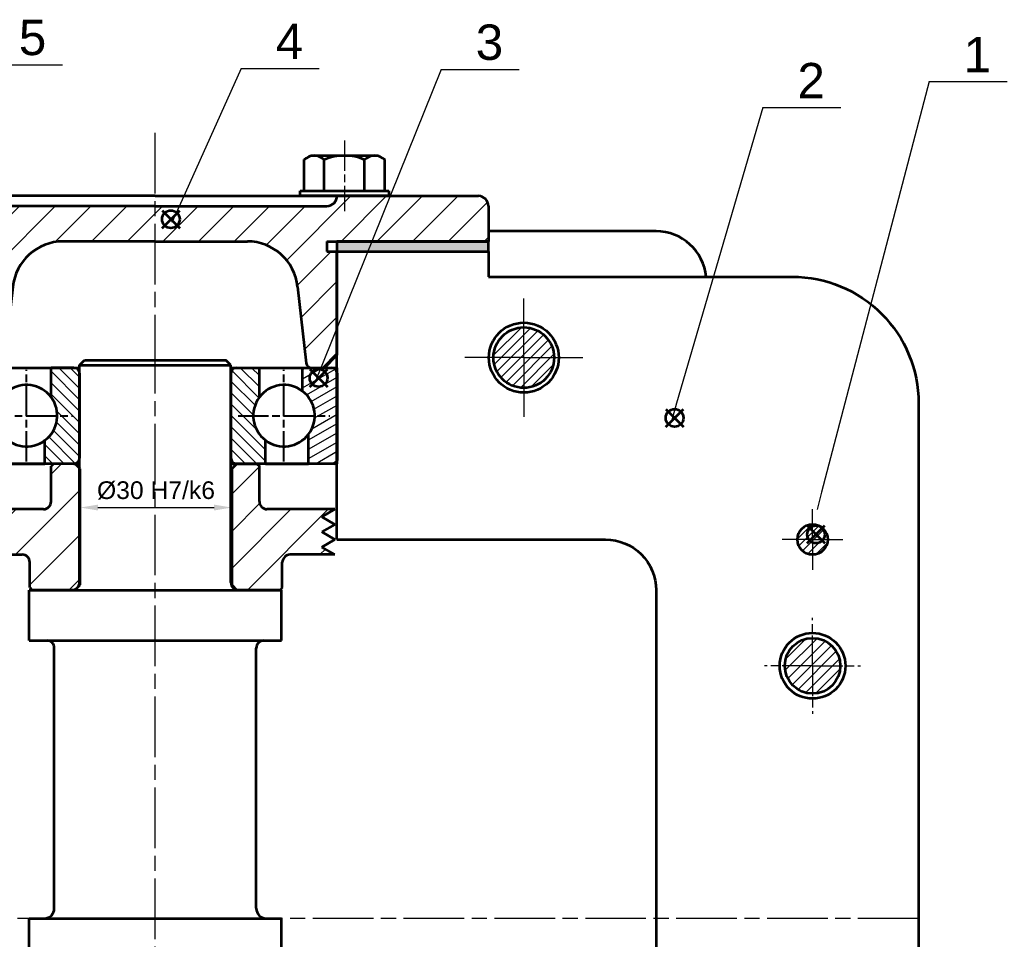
# Model space of a CAD drawing. Header units: millimetres. Extents: x 4028 to 8898, y 4975 to 5816.
# Drawn here: x 5844.1 to 6039.7, y 5161.6 to 5343.6 of the extents above; entities that cross this region are included whole.
import ezdxf

# ---------------------------------------------------------------- set-up
doc = ezdxf.new("R2010")
doc.units = ezdxf.units.MM
doc.linetypes.add('AM_ISO08W050', pattern=[18, 12, -1.5, 3, -1.5])
doc.linetypes.add('AM_ISO08W050x2', pattern=[9, 6, -0.75, 1.5, -0.75])
doc.layers.get('0').update_dxf_attribs({"lineweight": 35})
for name, color, linetype, lineweight in [('AM_0', 7, 'Continuous', 35), ('AM_0N', 7, 'Continuous', 35), ('AM_12', 7, 'Continuous', 35), ('AM_5', 3, 'Continuous', 13), ('AM_7', 4, 'AM_ISO08W050', 13), ('AM_7N', 4, 'AM_ISO08W050', 25), ('AM_8', 1, 'Continuous', 13), ('Dim', 2, 'Continuous', 9)]:
    doc.layers.add(name, color=color, linetype=linetype, lineweight=lineweight)
doc.styles.get("Standard").update_dxf_attribs({"font": 'arial.ttf'})
doc.dimstyles.new('AM_ISO$0', dxfattribs={"dimtxt": 3.5, "dimasz": 3.5, "dimexe": 1, "dimexo": 1.25, "dimgap": 1.5, "dimtad": 1, "dimtoh": 1, "dimdsep": 46, "dimtxsty": 'Standard', "dimcen": 0, "dimclrd": 256, "dimclre": 256, "dimclrt": 2, "dimadec": 0, "dimazin": 2, "dimtp": 0.1, "dimtm": 0.1, "dimtfac": 0.71, "dimtmove": 1, "dimatfit": 3, "dimfxl": 1, "dimlwd": -1, "dimlwe": -1, "dimarcsym": 2})

# ---------------------------------------------------------------- blocks, each defined once
blk = doc.blocks.new('ol1')
at = {"layer": 'AM_8'}
h = blk.add_hatch(dxfattribs=at)
h.set_pattern_fill('ANSI31', color=256, scale=0.5, angle=-15, style=0)
h.set_pattern_definition([(120, (0, 0), (-1.374815, -0.79375), [])])
h.paths.add_polyline_path([(-109.12, -60.91, -0.414214), (-108.02, -59.81), (-90.72, -59.81, -0.414214), (-90.12, -60.41), (-90.12, -65.44), (-95.97, -65.44, 0.414214), (-104.49, -66.66), (-109.12, -66.66)])
h.paths.add_polyline_path([(-109.12, -124.97), (-104.49, -124.97, 0.414214), (-95.97, -126.18), (-90.12, -126.18), (-90.12, -131.21, -0.414214), (-90.72, -131.81), (-108.02, -131.81, -0.414214), (-109.12, -130.71)])
h = blk.add_hatch(dxfattribs=at)
h.set_pattern_fill('ANSI31', color=256, scale=0.5, angle=90, style=0)
h.set_pattern_definition([(225, (0, 0), (1.122532, -1.122532), [])])
h.paths.add_polyline_path([(-109.12, -111.91, -0.414214), (-108.02, -110.81), (-91.22, -110.81, -0.414214), (-90.12, -111.91), (-90.12, -117.66), (-94.75, -117.66, 0.414214), (-103.28, -116.44), (-109.12, -116.44)])
h.paths.add_polyline_path([(-109.12, -75.18), (-103.28, -75.18, 0.414214), (-94.75, -73.97), (-90.12, -73.97), (-90.12, -79.71, -0.414214), (-91.22, -80.81), (-108.02, -80.81, -0.414214), (-109.12, -79.71)])
at = {"layer": 'AM_0N'}
for p, q in [((-108.02, -59.81), (-90.72, -59.81)), ((-90.12, -60.41), (-90.12, -65.44)), ((-109.12, -66.66), (-109.12, -60.91)), ((-90.12, -65.44), (-95.97, -65.44)), ((-90.12, -73.97), (-90.12, -65.44)), ((-109.12, -75.18), (-109.12, -66.66)), ((-104.49, -66.66), (-109.12, -66.66)), ((-90.12, -73.97), (-94.75, -73.97)), ((-90.12, -73.97), (-90.12, -79.71)), ((-109.12, -79.71), (-109.12, -75.18)), ((-103.28, -75.18), (-109.12, -75.18)), ((-109.12, -80.81), (-109.12, -79.71)), ((-90.12, -80.81), (-90.12, -79.71)), ((-108.02, -80.81), (-91.22, -80.81)), ((-109.12, -111.91), (-109.12, -110.81)), ((-108.02, -110.81), (-91.22, -110.81)), ((-90.12, -111.91), (-90.12, -110.81)), ((-109.12, -111.91), (-109.12, -116.44)), ((-90.12, -111.91), (-90.12, -117.66)), ((-109.12, -124.97), (-109.12, -116.44)), ((-103.28, -116.44), (-109.12, -116.44)), ((-90.12, -117.66), (-94.75, -117.66)), ((-90.12, -126.18), (-90.12, -117.66)), ((-109.12, -124.97), (-109.12, -130.71)), ((-109.12, -124.97), (-104.49, -124.97)), ((-90.12, -126.18), (-95.97, -126.18)), ((-90.12, -126.18), (-90.12, -131.21)), ((-90.72, -131.81), (-108.02, -131.81))]:
    blk.add_line(p, q, dxfattribs=at)
for centre, radius, start, end in [((-108.02, -60.91), 1.1, 90, 180), ((-90.72, -60.41), 0.6, 0, 90), ((-99.62, -70.31), 6.09, 53.1301, 143.1301), ((-99.62, -70.31), 6.09, 323.1301, 53.1301), ((-99.62, -70.31), 6.09, 143.1301, 233.1301), ((-99.62, -70.31), 6.09, 233.1301, 323.1301), ((-108.02, -79.71), 1.1, 180, 270), ((-91.22, -79.71), 1.1, 270, 0), ((-108.02, -111.91), 1.1, 90, 180), ((-91.22, -111.91), 1.1, 0, 90), ((-99.62, -121.31), 6.09, 36.8699, 126.8699), ((-99.62, -121.31), 6.09, 126.8699, 216.8699), ((-99.62, -121.31), 6.09, 306.8699, 36.8699), ((-99.62, -121.31), 6.09, 216.8699, 306.8699), ((-108.02, -130.71), 1.1, 180, 270), ((-90.72, -131.21), 0.6, 270, 0)]:
    blk.add_arc(centre, radius, start, end, dxfattribs=at)
at = {"layer": 'AM_7N', "linetype": 'AM_ISO08W050x2'}
for p, q in [((-99.62, -79.4), (-99.62, -61.22)), ((-90.53, -70.31), (-108.71, -70.31)), ((-99.62, -130.4), (-99.62, -112.22)), ((-90.53, -121.31), (-108.71, -121.31))]:
    blk.add_line(p, q, dxfattribs=at)
blk = doc.blocks.new('oltruc2')
at = {"layer": 'AM_8', "rotation": 90}
blk.add_blockref('ol1', (1393.24, 1951.49), dxfattribs=at)
blk = doc.blocks.new('napo1')
at = {"layer": 'AM_8'}
h = blk.add_hatch(dxfattribs=at)
h.set_pattern_fill('_U', color=256, scale=5, angle=45, style=0, pattern_type=0)
h.set_pattern_definition([(45, (0, 0), (-3.535534, 3.535534), [])])
edge = h.paths.add_edge_path()
edge.add_line((796.92, 2690.54), (794.92, 2690.54))
edge.add_line((794.92, 2690.54), (794.92, 2711.04))
edge.add_line((794.92, 2711.04), (797.42, 2713.54))
edge.add_line((797.42, 2713.54), (800.92, 2713.54))
edge.add_line((800.92, 2713.54), (802.72, 2697.55))
edge.add_arc((812.67, 2698.54), 10, 185.7106, 270)
edge.add_line((812.67, 2688.54), (849.17, 2688.54))
edge.add_arc((849.17, 2698.54), 10, 270, 354.2894)
edge.add_line((859.12, 2697.55), (860.92, 2713.54))
edge.add_line((860.92, 2713.54), (864.42, 2713.54))
edge.add_line((864.42, 2713.54), (866.92, 2711.04))
edge.add_line((866.92, 2711.04), (866.92, 2690.54))
edge.add_line((866.92, 2690.54), (864.92, 2690.54))
edge.add_line((864.92, 2690.54), (864.92, 2688.54))
edge.add_line((864.92, 2688.54), (896.92, 2688.54))
edge.add_line((896.92, 2688.54), (896.92, 2681.54))
edge.add_arc((894.92, 2681.54), 2, -90, 0, ccw=False)
edge.add_line((894.92, 2679.54), (866.92, 2679.54))
edge.add_arc((864.92, 2679.54), 2, 0, 90)
edge.add_line((864.92, 2681.54), (796.92, 2681.54))
edge.add_arc((796.92, 2679.54), 2, 90, 180)
edge.add_line((794.92, 2679.54), (766.92, 2679.54))
edge.add_arc((766.92, 2681.54), 2, 180, 270, ccw=False)
edge.add_line((764.92, 2681.54), (764.92, 2688.54))
edge.add_line((764.92, 2688.54), (796.92, 2688.54))
edge.add_line((796.92, 2688.54), (796.92, 2690.54))
for p, q in [((797.42, 2713.54), (794.92, 2711.04)), ((800.02, 2713.54), (797.42, 2713.54)), ((861.81, 2713.54), (864.42, 2713.54)), ((864.42, 2713.54), (866.92, 2711.04)), ((802.72, 2697.55), (801.02, 2712.65)), ((859.12, 2697.55), (860.82, 2712.65)), ((794.92, 2690.54), (794.92, 2711.04)), ((866.92, 2690.54), (866.92, 2711.04)), ((796.92, 2690.54), (794.92, 2690.54)), ((796.92, 2688.54), (796.92, 2690.54)), ((864.92, 2690.54), (866.92, 2690.54)), ((864.92, 2688.54), (864.92, 2690.54)), ((796.92, 2688.54), (764.92, 2688.54)), ((764.92, 2681.54), (764.92, 2688.54)), ((830.92, 2688.54), (812.67, 2688.54)), ((830.92, 2688.54), (849.17, 2688.54)), ((864.92, 2688.54), (896.92, 2688.54)), ((896.92, 2681.54), (896.92, 2688.54)), ((830.92, 2681.54), (796.92, 2681.54)), ((830.92, 2681.54), (864.92, 2681.54)), ((830.92, 2679.54), (766.92, 2679.54)), ((830.92, 2679.54), (766.92, 2679.54)), ((830.92, 2679.54), (894.92, 2679.54)), ((830.92, 2679.54), (894.92, 2679.54))]:
    blk.add_line(p, q)
for centre, radius, start, end in [((800.02, 2712.54), 1, 6.419, 90), ((861.81, 2712.54), 1, 90, 173.581), ((812.67, 2698.54), 10, 185.7106, 270), ((849.17, 2698.54), 10, 270, 354.2894), ((766.92, 2681.54), 2, 180, 270), ((796.92, 2679.54), 2, 90, 180), ((864.92, 2679.54), 2, 0, 90), ((894.92, 2681.54), 2, 270, 0)]:
    blk.add_arc(centre, radius, start, end)
blk = doc.blocks.new('truc1')
at = {"layer": 'AM_0'}
for p, q in [((2239.3, 2482.62), (2240.3, 2483.62)), ((2239.3, 2439.62), (2239.3, 2482.62)), ((2239.3, 2482.62), (2269.3, 2482.62)), ((2240.3, 2483.62), (2268.3, 2483.62)), ((2269.3, 2482.62), (2268.3, 2483.62)), ((2269.3, 2439.62), (2269.3, 2482.62)), ((2229.3, 2438.12), (2270.8, 2438.12)), ((2229.3, 2428.12), (2229.3, 2438.12)), ((2234.3, 2438.12), (2279.3, 2438.12)), ((2279.3, 2428.12), (2279.3, 2438.12)), ((2229.3, 2428.12), (2279.3, 2428.12)), ((2237.8, 2428.12), (2270.8, 2428.12)), ((2234.3, 2375.12), (2234.3, 2426.62)), ((2274.3, 2375.12), (2274.3, 2426.62)), ((2229.3, 2373.12), (2279.3, 2373.12)), ((2229.3, 2363.12), (2229.3, 2373.12)), ((2237.3, 2373.12), (2271.3, 2373.12)), ((2279.3, 2363.12), (2279.3, 2373.12))]:
    blk.add_line(p, q, dxfattribs=at)
for centre, radius, start, end in [((2237.8, 2439.62), 1.5, 270, 0), ((2270.8, 2439.62), 1.5, 180, 270), ((2232.8, 2426.62), 1.5, 0, 90), ((2275.8, 2426.62), 1.5, 90, 180), ((2232.3, 2375.12), 2, 270, 0), ((2276.3, 2375.12), 2, 180, 270)]:
    blk.add_arc(centre, radius, start, end, dxfattribs=at)
at = {"layer": 'AM_7'}
blk.add_line((2254.3, 2189.03), (2254.3, 2486.62), dxfattribs=at)
blk = doc.blocks.new('bac3')
at = {"layer": 'AM_8'}
h = blk.add_hatch(dxfattribs=at)
h.set_pattern_fill('_U', color=256, scale=6.24, angle=45, style=0, pattern_type=0)
h.set_pattern_definition([(45, (-770.0764, 115.7285), (-4.412346, 4.412346), [])])
edge = h.paths.add_edge_path()
edge.add_arc((1188.44, 2559.35), 1.5, 0, 90, ccw=False)
edge.add_line((1189.94, 2559.35), (1189.94, 2554.35))
edge.add_line((1189.94, 2554.35), (1190.43, 2553.85))
edge.add_line((1190.43, 2553.85), (1194.87, 2553.85))
edge.add_line((1194.87, 2553.85), (1198.41, 2553.86))
edge.add_arc((1198.29, 2555.35), 1.5, 274.6723, 360)
edge.add_line((1199.79, 2555.35), (1199.79, 2578))
edge.add_line((1199.79, 2578), (1198.94, 2578.85))
edge.add_line((1198.94, 2578.85), (1194.66, 2578.84))
edge.add_line((1194.66, 2578.84), (1194.16, 2578.34))
edge.add_line((1194.16, 2578.34), (1194.16, 2571.35))
edge.add_arc((1192.66, 2571.35), 1.5, -90, 0, ccw=False)
edge.add_line((1192.66, 2569.85), (1179.19, 2569.85))
edge.add_line((1179.19, 2569.85), (1181.79, 2568.35))
edge.add_line((1181.79, 2568.35), (1179.19, 2566.85))
edge.add_line((1179.19, 2566.85), (1181.79, 2565.35))
edge.add_line((1181.79, 2565.35), (1179.19, 2563.85))
edge.add_line((1179.19, 2563.85), (1181.79, 2562.35))
edge.add_line((1181.79, 2562.35), (1179.19, 2560.85))
edge.add_line((1179.19, 2560.85), (1188.05, 2560.85))
edge.add_line((1188.05, 2560.85), (1188.44, 2560.85))
h = blk.add_hatch(dxfattribs=at)
h.set_pattern_fill('_U', color=256, scale=5.2, angle=45, style=0, pattern_type=0)
h.set_pattern_definition([(45, (-770.0764, 115.7285), (-3.676955, 3.676955), [])])
edge = h.paths.add_edge_path()
edge.add_arc((1231.29, 2555.35), 1.5, 254.183, 270)
edge.add_line((1231.29, 2553.85), (1235.06, 2553.85))
edge.add_line((1235.06, 2553.85), (1239.53, 2553.85))
edge.add_line((1239.53, 2553.85), (1239.96, 2554.35))
edge.add_line((1239.96, 2554.35), (1239.96, 2559.35))
edge.add_arc((1241.52, 2559.29), 1.56, 90.8951, 177.8385, ccw=False)
edge.add_line((1241.5, 2560.85), (1250.39, 2560.85))
edge.add_line((1250.39, 2560.85), (1247.79, 2562.35))
edge.add_line((1247.79, 2562.35), (1250.39, 2563.85))
edge.add_line((1250.39, 2563.85), (1247.79, 2565.35))
edge.add_line((1247.79, 2565.35), (1250.39, 2566.85))
edge.add_line((1250.39, 2566.85), (1247.79, 2568.35))
edge.add_line((1247.79, 2568.35), (1250.39, 2569.85))
edge.add_line((1250.39, 2569.85), (1236.92, 2569.85))
edge.add_arc((1236.92, 2571.35), 1.5, 180, 270, ccw=False)
edge.add_line((1235.42, 2571.35), (1235.42, 2578.35))
edge.add_line((1235.42, 2578.35), (1234.92, 2578.85))
edge.add_line((1234.92, 2578.85), (1230.94, 2578.85))
edge.add_line((1230.94, 2578.85), (1229.94, 2577.85))
edge.add_line((1229.94, 2577.85), (1229.94, 2554.85))
edge.add_line((1229.94, 2554.85), (1230.88, 2553.91))
for p, q in [((1194.66, 2578.84), (1194.16, 2578.34)), ((1194.16, 2571.35), (1194.16, 2578.34)), ((1198.94, 2578.85), (1194.66, 2578.84)), ((1199.94, 2577.85), (1198.94, 2578.85)), ((1229.94, 2577.85), (1230.94, 2578.85)), ((1234.92, 2578.85), (1230.94, 2578.85)), ((1230.94, 2578.85), (1234.92, 2578.85)), ((1234.92, 2578.85), (1235.42, 2578.35)), ((1234.92, 2578.85), (1235.42, 2578.35)), ((1235.42, 2571.35), (1235.42, 2578.35)), ((1199.94, 2577.84), (1199.94, 2577.85)), ((1199.94, 2554.86), (1199.94, 2577.84)), ((1229.94, 2554.85), (1229.94, 2577.85)), ((1229.94, 2577.85), (1229.94, 2554.85)), ((1192.66, 2569.85), (1179.19, 2569.85)), ((1179.19, 2569.85), (1181.79, 2568.35)), ((1179.19, 2566.85), (1181.79, 2568.35)), ((1250.39, 2569.85), (1236.92, 2569.85)), ((1250.39, 2569.85), (1247.79, 2568.35)), ((1250.39, 2566.85), (1247.79, 2568.35)), ((1179.19, 2566.85), (1181.79, 2565.35)), ((1250.39, 2566.85), (1247.79, 2565.35)), ((1179.19, 2563.85), (1181.79, 2565.35)), ((1250.39, 2563.85), (1247.79, 2565.35)), ((1179.19, 2563.85), (1181.79, 2562.35)), ((1250.39, 2563.85), (1247.79, 2562.35)), ((1179.19, 2560.85), (1181.79, 2562.35)), ((1179.19, 2560.85), (1188.44, 2560.85)), ((1250.39, 2560.85), (1241.5, 2560.85)), ((1250.39, 2560.85), (1247.79, 2562.35)), ((1189.94, 2554.35), (1189.94, 2559.35)), ((1239.96, 2554.35), (1239.96, 2559.35)), ((1198.94, 2553.86), (1199.94, 2554.86)), ((1229.94, 2554.85), (1230.94, 2553.85)), ((1189.94, 2554.35), (1190.44, 2553.85)), ((1198.94, 2553.86), (1190.44, 2553.85)), ((1239.53, 2553.85), (1230.94, 2553.85)), ((1239.96, 2554.35), (1239.53, 2553.85))]:
    blk.add_line(p, q)
for centre, radius, start, end in [((1192.66, 2571.35), 1.5, 270, 0), ((1236.92, 2571.35), 1.5, 180, 270), ((1188.44, 2559.35), 1.5, 0, 90), ((1241.52, 2559.29), 1.56, 90.8951, 177.8385)]:
    blk.add_arc(centre, radius, start, end)
blk = doc.blocks.new('daubulong10')
for p, q in [((1543.84, 2565.53), (1542.43, 2564.71)), ((1542.43, 2558.53), (1542.43, 2564.71)), ((1543.84, 2565.53), (1557.02, 2565.53)), ((1543.84, 2565.53), (1557.02, 2565.53)), ((1546.43, 2558.53), (1546.43, 2564.67)), ((1554.43, 2558.53), (1554.43, 2564.67)), ((1557.02, 2565.53), (1558.43, 2564.71)), ((1558.43, 2558.53), (1558.43, 2564.71)), ((1558.43, 2559.34), (1558.43, 2564.71)), ((1541.63, 2558.53), (1559.23, 2558.53)), ((1541.63, 2557.53), (1541.63, 2558.53)), ((1542.43, 2558.53), (1558.43, 2558.53)), ((1559.23, 2558.53), (1559.23, 2557.53)), ((1559.23, 2557.53), (1541.63, 2557.53))]:
    blk.add_line(p, q)
for centre, radius, start, end in [((1544.43, 2562.76), 2.76, 43.5679, 136.4321), ((1550.43, 2555.77), 9.75, 65.7907, 114.2093), ((1556.43, 2562.76), 2.76, 43.5679, 136.4321)]:
    blk.add_arc(centre, radius, start, end)
at = {"layer": 'AM_7', "linetype": 'AM_ISO08W050x2'}
blk.add_line((1550.43, 2568.53), (1550.43, 2554.53), dxfattribs=at)
blk = doc.blocks.new('*S70')
at = {"layer": 'AM_12', "color": 4}
for p, q in [((2114, 2557.37), (2117.5, 2560.87)), ((2114, 2560.87), (2117.5, 2557.37))]:
    blk.add_line(p, q, dxfattribs=at)
blk.add_circle((2115.75, 2559.12), 1.75, dxfattribs=at)
blk = doc.blocks.new('*S71')
at = {"layer": 'AM_5'}
for q in [(2116.84, 2562.46), (2153.63, 2643.76)]:
    blk.add_line((2138.15, 2643.76), q, dxfattribs=at)
at = {"layer": 'AM_5', "linetype": 'Continuous'}
blk.add_line((2116.84, 2562.46), (2115.95, 2559.07), dxfattribs=at)
at = {"layer": 'AM_5', "color": 30, "insert": (2147.73, 2645.6), "char_height": 7, "attachment_point": 8}
blk.add_mtext('1', dxfattribs=at)
blk = doc.blocks.new('*S72')
at = {"layer": 'AM_12', "color": 4}
for p, q in [((2086, 2580.44), (2089.5, 2583.94)), ((2086, 2583.94), (2089.5, 2580.44))]:
    blk.add_line(p, q, dxfattribs=at)
blk.add_circle((2087.75, 2582.19), 1.75, dxfattribs=at)
blk = doc.blocks.new('*S73')
at = {"layer": 'AM_12', "color": 4}
for p, q in [((2015.47, 2588.34), (2018.97, 2591.84)), ((2015.47, 2591.84), (2018.97, 2588.34))]:
    blk.add_line(p, q, dxfattribs=at)
blk.add_circle((2017.22, 2590.09), 1.75, dxfattribs=at)
blk = doc.blocks.new('*S74')
at = {"layer": 'AM_12', "color": 4}
for p, q in [((1986.21, 2619.77), (1989.71, 2623.27)), ((1986.21, 2623.27), (1989.71, 2619.77))]:
    blk.add_line(p, q, dxfattribs=at)
blk.add_circle((1987.96, 2621.52), 1.75, dxfattribs=at)
blk = doc.blocks.new('*S108')
at = {"layer": 'AM_5'}
for q in [(2088.15, 2585.1), (2120.69, 2643.62)]:
    blk.add_line((2105.21, 2643.62), q, dxfattribs=at)
at = {"layer": 'AM_5', "linetype": 'Continuous'}
blk.add_line((2088.15, 2585.1), (2087.17, 2581.74), dxfattribs=at)
at = {"layer": 'AM_5', "color": 30, "insert": (2114.79, 2645.45), "char_height": 7, "attachment_point": 8}
blk.add_mtext('2', dxfattribs=at)
blk = doc.blocks.new('*S109')
at = {"layer": 'AM_5'}
for q in [(2018.12, 2593.22), (2056.97, 2651.12)]:
    blk.add_line((2041.49, 2651.12), q, dxfattribs=at)
at = {"layer": 'AM_5', "linetype": 'Continuous'}
blk.add_line((2018.12, 2593.22), (2016.81, 2589.98), dxfattribs=at)
at = {"layer": 'AM_5', "color": 30, "insert": (2051.07, 2652.96), "char_height": 7, "attachment_point": 8}
blk.add_mtext('3', dxfattribs=at)
blk = doc.blocks.new('*S110')
at = {"layer": 'AM_5'}
for q in [(1989.58, 2624.03), (2017.36, 2651.38)]:
    blk.add_line((2001.88, 2651.38), q, dxfattribs=at)
at = {"layer": 'AM_5', "linetype": 'Continuous'}
blk.add_line((1989.58, 2624.03), (1988.14, 2620.84), dxfattribs=at)
at = {"layer": 'AM_5', "color": 30, "insert": (2011.45, 2653.21), "char_height": 7, "attachment_point": 8}
blk.add_mtext('4', dxfattribs=at)
blk = doc.blocks.new('*S111')
at = {"layer": 'AM_5'}
for q in [(1941.07, 2633.03), (1964.23, 2652.01)]:
    blk.add_line((1948.75, 2652.01), q, dxfattribs=at)
at = {"layer": 'AM_5', "linetype": 'Continuous'}
blk.add_line((1941.07, 2633.03), (1939.76, 2629.79), dxfattribs=at)
at = {"layer": 'AM_5', "color": 30, "insert": (1958.33, 2653.85), "char_height": 7, "attachment_point": 8}
blk.add_mtext('5', dxfattribs=at)
blk = doc.blocks.new('*D165')
at = {"layer": 'Defpoints', "color": 0, "transparency": 16777216}
for p in [(5886.1, 5247), (5856.1, 5243.18), (5886.1, 5243.18)]:
    blk.add_point(p, dxfattribs=at)
at = {"layer": 'Dim', "linetype": 'ByBlock', "transparency": 16777216}
for p, q in [((5856.1, 5244.43), (5856.1, 5248)), ((5859.6, 5247), (5882.6, 5247)), ((5886.1, 5244.43), (5886.1, 5248))]:
    blk.add_line(p, q, dxfattribs=at)
at = {"layer": 'Dim', "transparency": 16777216}
for points in [[(5859.6, 5247.58), (5859.6, 5246.42), (5856.1, 5247)], [(5882.6, 5247.58), (5882.6, 5246.42), (5886.1, 5247)]]:
    blk.add_solid(points, dxfattribs=at)
at = {"layer": 'Dim', "color": 2, "transparency": 16777216, "insert": (5871.1, 5250.38), "char_height": 3.5, "attachment_point": 5}
blk.add_mtext('%%c30{}{\\C2; H7/k6}', dxfattribs=at)

msp = doc.modelspace()

# ---------------------------------------------------------------- hatches: boundary and pattern name
h = msp.add_hatch(color=1)
h.paths.add_polyline_path([(5790.954, 5299.681), (5760.954, 5299.681), (5760.954, 5297.681), (5790.954, 5297.681)])
h.paths.add_polyline_path([(5834.954, 5299.681), (5804.954, 5299.681), (5804.954, 5297.681), (5834.954, 5297.681)])
h.paths.add_polyline_path([(5936.954, 5299.681), (5906.954, 5299.681), (5906.954, 5297.681), (5936.954, 5297.681)])
at = {"layer": 'AM_8'}
h = msp.add_hatch(dxfattribs=at)
h.set_pattern_fill('_U', color=256, scale=1.384615, angle=45, style=0, pattern_type=0)
h.set_pattern_definition([(45, (3906.8463, 2983.6448), (-0.9790709, 0.9790709), [])])
edge = h.paths.add_edge_path()
edge.add_arc((5943.954, 5276.681), 6, 11.45916, 315.7134)
edge.add_arc((5943.954, 5276.681), 6, 315.7134, 371.45916)
h = msp.add_hatch(dxfattribs=at)
h.set_pattern_fill('_U', color=256, scale=1.2, angle=45, style=0, pattern_type=0)
h.set_pattern_definition([(45, (3896.0873, 2792.5584), (-0.84852814, 0.84852814), [])])
edge = h.paths.add_edge_path()
edge.add_arc((6001.154, 5240.681), 3, 191.45916, 417.00716)
edge.add_arc((6001.154, 5240.681), 3, 57.00716, 191.45916)
h = msp.add_hatch(dxfattribs=at)
h.set_pattern_fill('_U', color=256, scale=1.5, angle=45, style=0, pattern_type=0)
h.set_pattern_definition([(45, (3881.0873, 2792.5584), (-1.0606602, 1.0606602), [])])
edge = h.paths.add_edge_path()
edge.add_arc((6001.154, 5215.681), 5.5, 191.45916, 501.1842)
edge.add_arc((6001.154, 5215.681), 5.5, 501.1842, 551.45916)

# ---------------------------------------------------------------- linework, layer by layer
for p, q in [((5970.154, 5301.681), (5936.954, 5301.681)), ((5906.954, 5240.681), (5906.954, 5297.681)), ((5906.954, 5297.681), (5936.954, 5297.681)), ((5936.954, 5297.681), (5936.954, 5292.681))]:
    msp.add_line(p, q)
msp.add_lwpolyline([(5906.954, 5297.681), (5936.954, 5297.681), (5936.954, 5299.681), (5906.954, 5299.681)], close=True)
for points in [[(5936.954, 5292.681), (5997.154, 5292.681, -0.4142136), (6022.154, 5267.681), (6022.154, 5063.681, -0.4142136), (5997.154, 5038.681), (5936.954, 5038.681)], [(5906.954, 5240.681), (5960.154, 5240.681, -0.4142136), (5970.154, 5230.681), (5970.154, 5100.681, -0.4142136), (5960.154, 5090.681), (5906.954, 5090.681)]]:
    msp.add_lwpolyline(points, format="xyb")
for points in [[(5855.954, 5255.681), (5834.954, 5255.681), (5834.954, 5274.681), (5855.954, 5274.681)], [(5885.954, 5274.681), (5906.954, 5274.681), (5906.954, 5255.681), (5885.954, 5255.681)]]:
    msp.add_lwpolyline(points)
for centre, radius in [((5943.954, 5276.681), 6.923), ((5943.954, 5276.681), 6), ((6001.154, 5240.681), 3), ((6001.154, 5215.681), 6.5), ((6001.154, 5215.681), 5.5)]:
    msp.add_circle(centre, radius)
msp.add_arc((5970.154, 5291.681), 10, 5.73917, 90)
at = {"layer": 'AM_7'}
for p, q in [((5870.954, 5273.181), (5870.954, 5321.499)), ((5943.954, 5276.681), (5943.954, 5288.379)), ((5943.954, 5276.681), (5932.257, 5276.681)), ((5943.954, 5276.681), (5955.651, 5276.681)), ((5943.954, 5276.681), (5943.954, 5264.984)), ((6022.154, 5165.681), (5337.954, 5165.681))]:
    msp.add_line(p, q, dxfattribs=at)
at = {"layer": 'AM_7', "linetype": 'AM_ISO08W050x2'}
for p, q in [((6001.154, 5240.681), (6001.154, 5246.681)), ((6001.154, 5240.681), (5995.154, 5240.681)), ((6001.154, 5240.681), (6007.154, 5240.681)), ((6001.154, 5240.681), (6001.154, 5234.681)), ((6001.154, 5215.681), (6001.154, 5225.181)), ((6001.154, 5215.681), (5991.654, 5215.681)), ((6001.154, 5215.681), (6001.154, 5206.181)), ((6001.154, 5215.681), (6010.654, 5215.681))]:
    msp.add_line(p, q, dxfattribs=at)

# ---------------------------------------------------------------- block references
for name, p in [('daubulong10', (4357.998, 2751.156)), ('truc1', (3616.659, 2792.558)), ('bac3', (4656.164, 2676.83))]:
    msp.add_blockref(name, p)
at = {"rotation": 180.0000000000004}
msp.add_blockref('napo1', (6701.872, 7988.222), dxfattribs=at)
at = {"layer": 'AM_0', "rotation": 180.0000000000004}
msp.add_blockref('oltruc2', (7360.007, 7117.054), dxfattribs=at)
at = {"layer": 'AM_12'}
for name in ['*S74', '*S73', '*S72', '*S70']:
    msp.add_blockref(name, (3886.087, 2682.558), dxfattribs=at)
at = {"layer": 'AM_5'}
for name, p in [('*S111', (3888.324, 2682.61)), ('*S110', (3886.087, 2682.558)), ('*S109', (3886.087, 2682.558)), ('*S71', (3886.087, 2687.558)), ('*S108', (3886.087, 2682.558))]:
    msp.add_blockref(name, p, dxfattribs=at)

# ---------------------------------------------------------------- dimensions: what is measured, and where the dimension line sits
at = {"layer": 'Dim'}
dim = msp.add_linear_dim(base=(5886.103, 5247), p1=(5856.103, 5243.178), p2=(5886.103, 5243.18), text='%%c<>{}{\\C2; H7/k6}', dimstyle='AM_ISO$0', override={"dimtp": 0.1, "dimtm": 0.1, "dimtdec": 3, "dimtzin": 8}, dxfattribs=at)
dim.commit()
dim.dimension.update_dxf_attribs({"geometry": '*D165', "text_midpoint": (5871.103, 5250.385)})

doc.saveas('drawing.dxf')
